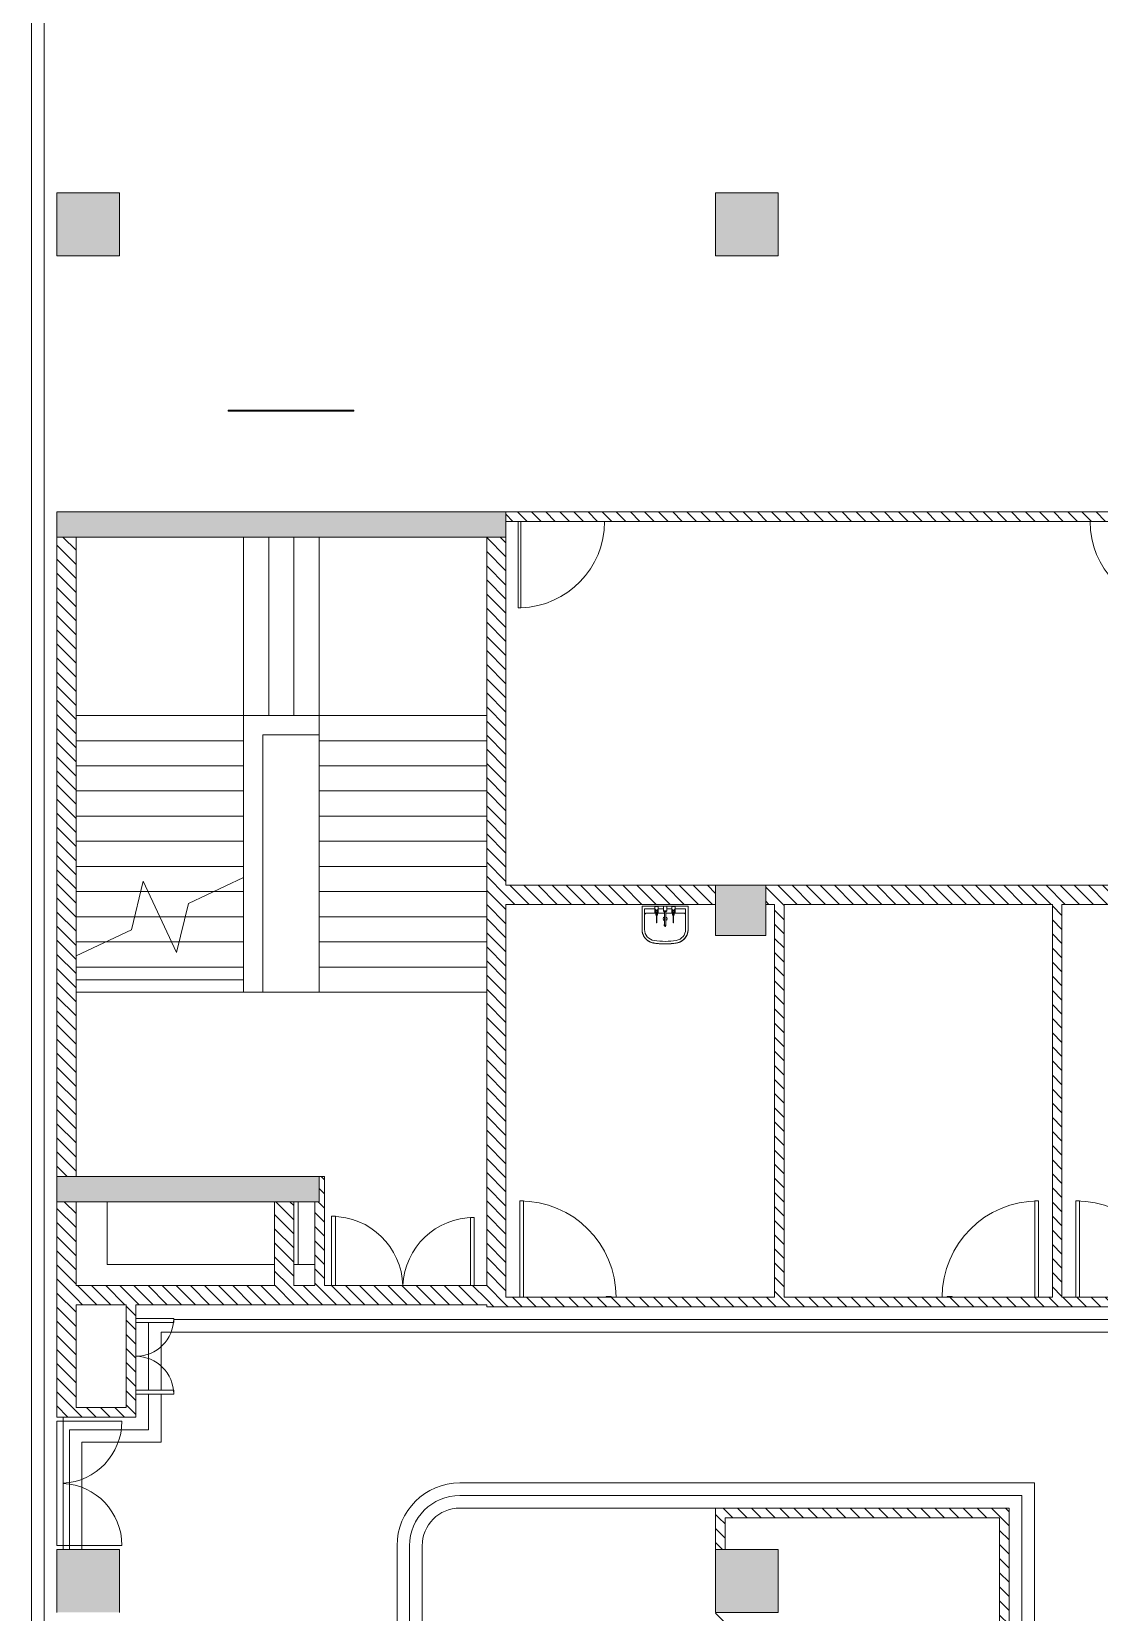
# Model space of a CAD drawing. Header units: millimetres. Extents: x -106145 to 154907, y -84585 to 152038.
# Drawn here: x 25089 to 37830, y 9360 to 28220 of the extents above; entities that cross this region are included whole.
import ezdxf

# ---------------------------------------------------------------- set-up
doc = ezdxf.new("R2010")
doc.units = ezdxf.units.MM
doc.linetypes.add('Overhead', pattern=[3.96875, 2.38125, -1.5875])
for name, color, linetype, lineweight in [('A-DOOR', 7, 'Continuous', 5), ('A-FLOR', 7, 'Continuous', 5), ('A-GLAZ-CWMG', 7, 'Continuous', 5), ('A-WALL', 7, 'Continuous', 5), ('A-WALL-PATT', 7, 'Continuous', 5), ('P-SANR-FIXT', 7, 'Continuous', 5), ('S-COLS', 7, 'Continuous', 5), ('S-STRS', 7, 'Continuous', 5), ('S-STRS-MBND', 7, 'Overhead', 5)]:
    doc.layers.add(name, color=color, linetype=linetype, lineweight=lineweight)
pattern_1 = [(315, (0, 0), (84.18955, 84.18955), [])]

# ---------------------------------------------------------------- blocks, each defined once
blk = doc.blocks.new('M_Concrete-Rectangular-Column - 750 x 750-3585654-Site Plan -MAIN')
at = {"layer": 'S-COLS', "true_color": 0xeaeaea}
blk.add_hatch(color=254, dxfattribs=at).paths.add_polyline_path([(-375, 375), (-375, -375), (375, -375), (375, 375), (-130, 375)], flags=0)
at = {"layer": 'S-COLS', "color": 254, "true_color": 0xdddddd}
for p, q in [((375, 375), (-375, 375)), ((-375, 375), (-375, -375)), ((375, -375), (375, 375)), ((-375, -375), (375, -375))]:
    blk.add_line(p, q, dxfattribs=at)
blk = doc.blocks.new('M_Concrete-Rectangular-Column - 600 x 600-11938155-Site Plan -MAIN')
at = {"layer": 'S-COLS', "true_color": 0xeaeaea}
blk.add_hatch(color=254, dxfattribs=at).paths.add_polyline_path([(-300, 300), (-300, -300), (300, -300), (300, 300)], flags=0)
at = {"layer": 'S-COLS', "color": 254, "true_color": 0xdddddd}
for p, q in [((300, 300), (-300, 300)), ((-300, 300), (-300, -300)), ((300, -300), (300, 300)), ((-300, -300), (300, -300))]:
    blk.add_line(p, q, dxfattribs=at)
blk = doc.blocks.new('M_Double Door-Large Slit Vision Panel_Type B - 1_8_TYPE B-13934777-Site Plan -MAIN')
at = {"layer": 'A-DOOR', "color": 254, "lineweight": 9, "true_color": 0xdddddd}
for p, q in [((-850, 121.35), (-850, 946.35)), ((-850, 946.35), (-805, 946.35)), ((-805, 946.35), (-805, 121.35)), ((850, 932.95), (805, 932.95)), ((805, 932.95), (805, 121.35)), ((850, 121.35), (850, 932.95))]:
    blk.add_line(p, q, dxfattribs=at)
at = {"layer": 'A-DOOR', "color": 254, "true_color": 0xdddddd}
for centre, start, end in [((-850, 96.35), 1.699396, 90), ((850, 82.95), 90, 177.389727)]:
    blk.add_arc(centre, 850, start, end, dxfattribs=at)
blk = doc.blocks.new('M_Door-Passage-Small Slit Vision Panel_Type B - 1_25_Type B-13938696-Site Plan -MAIN')
at = {"layer": 'A-DOOR', "color": 254, "true_color": 0xdddddd}
for p, q in [((-514.125, -63.85), (-514.125, -71.85)), ((-454.125, -71.85), (-514.125, -71.85)), ((-454.125, -71.85), (-454.125, -63.85))]:
    blk.add_line(p, q, dxfattribs=at)
at = {"layer": 'A-DOOR', "color": 254, "lineweight": 9, "true_color": 0xdddddd}
for p, q in [((530, -1213.85), (530, -63.85)), ((575, -63.85), (575, -1213.85)), ((575, -1213.85), (530, -1213.85))]:
    blk.add_line(p, q, dxfattribs=at)
at = {"layer": 'A-DOOR', "color": 254, "true_color": 0xdddddd}
blk.add_arc((575, -63.85), 1150, 180, 270, dxfattribs=at)
blk = doc.blocks.new('M_Door-Passage-Small Slit Vision Panel_Type B - 1_25_Type B-13938695-Site Plan -MAIN')
at = {"layer": 'A-DOOR', "color": 254, "lineweight": 9, "true_color": 0xdddddd}
for p, q in [((575, 1213.85), (530, 1213.85)), ((530, 1213.85), (530, 63.85)), ((575, 63.85), (575, 1213.85))]:
    blk.add_line(p, q, dxfattribs=at)
at = {"layer": 'A-DOOR', "color": 254, "true_color": 0xdddddd}
for p, q in [((-514.125, 71.85), (-514.125, 63.85)), ((-514.125, 71.85), (-454.125, 71.85)), ((-454.125, 63.85), (-454.125, 71.85))]:
    blk.add_line(p, q, dxfattribs=at)
blk.add_arc((575, 63.85), 1150, 90, 180, dxfattribs=at)
blk = doc.blocks.new('DC_SglFl-W-Int - D 1_1-5266819-Site Plan -MAIN')
at = {"layer": 'A-DOOR', "color": 254, "lineweight": 9, "true_color": 0xdddddd}
for p, q in [((485, -57.5), (485, -1087.5)), ((515, -1087.5), (515, -57.5)), ((485, -1087.5), (515, -1087.5))]:
    blk.add_line(p, q, dxfattribs=at)
at = {"layer": 'A-DOOR', "color": 254, "true_color": 0xdddddd}
blk.add_arc((515, -57.5), 1030.4, 180.00906, 268.33166, dxfattribs=at)
blk = doc.blocks.new('DC_SglFl-W-Int - D 1_1-6082375-Site Plan -MAIN')
at = {"layer": 'A-DOOR', "color": 254, "lineweight": 9, "true_color": 0xdddddd}
for p, q in [((485, 57.5), (485, 1087.5)), ((485, 1087.5), (515, 1087.5)), ((515, 1087.5), (515, 57.5))]:
    blk.add_line(p, q, dxfattribs=at)
at = {"layer": 'A-DOOR', "color": 254, "true_color": 0xdddddd}
blk.add_arc((515, 57.5), 1030.4, 91.66834, 179.99094, dxfattribs=at)
blk = doc.blocks.new('M_Curtain Wall Dbl Glass - M_Curtain Wall Dbl Glass-14851335-Site Plan -MAIN')
at = {"layer": 'A-DOOR', "color": 254, "lineweight": 9, "true_color": 0xdddddd}
for p, q in [((-740, -37), (-740, -740)), ((740, -37), (740, -740))]:
    blk.add_line(p, q, dxfattribs=at)
at = {"layer": 'A-DOOR', "color": 254, "true_color": 0xdddddd}
for centre, start, end in [((-740, 0), 270, 357.0631), ((740, 0), 182.9369, 270)]:
    blk.add_arc(centre, 740, start, end, dxfattribs=at)
blk = doc.blocks.new('Rectangular Mullion - 50 x 75mm-11283307-Site Plan -MAIN')
at = {"layer": 'A-GLAZ-CWMG', "color": 254, "true_color": 0xdddddd}
for p, q in [((25389, 11640), (25464, 11640)), ((25389, 10160), (25389, 11640)), ((25464, 11640), (25464, 10160)), ((25464, 10160), (25389, 10160))]:
    blk.add_line(p, q, dxfattribs=at)
blk = doc.blocks.new('M_Door-Passage-Double-Flush - SHD 1_0-11714157-Site Plan -MAIN')
at = {"layer": 'A-DOOR', "color": 254, "lineweight": 9, "true_color": 0xdddddd}
for p, q in [((-450, 63.85), (-450, 513.85)), ((-450, 513.85), (-405, 513.85)), ((-405, 513.85), (-405, 63.85)), ((450, 513.85), (405, 513.85)), ((405, 513.85), (405, 63.85)), ((450, 63.85), (450, 513.85))]:
    blk.add_line(p, q, dxfattribs=at)
at = {"layer": 'A-DOOR', "color": 254, "true_color": 0xdddddd}
for centre, start, end in [((-450, 63.85), 0, 90), ((450, 63.85), 90, 180)]:
    blk.add_arc(centre, 450, start, end, dxfattribs=at)
blk = doc.blocks.new('BASIN_handwash_Type_B - HYBA-010-V78-Site Plan -MAIN')
at = {"layer": 'P-SANR-FIXT', "color": 254, "true_color": 0xdddddd}
for p, q in [((-275, -500), (-275, -224)), ((-275, -224), (-275, -500)), ((-275, -351), (-275, -500)), ((-245, -470), (-245, -224)), ((-245, -470), (-245, -351)), ((245, -470), (245, -224)), ((245, -351), (245, -470)), ((275, -224), (275, -500)), ((275, -224), (275, -500)), ((275, -500), (275, -351)), ((-110, -500), (-275, -500)), ((-275, -500), (-110, -500)), ((-118, -470), (-245, -470)), ((-108, -418), (-220, -418)), ((-5, -418), (-90, -418)), ((-19, -500), (-87, -500)), ((-87, -500), (-19, -500)), ((-18, -470), (-79, -470)), ((92, -418), (7, -418)), ((81, -470), (23, -470)), ((90, -500), (23, -500)), ((23, -500), (90, -500)), ((220, -418), (110, -418)), ((275, -500), (113, -500)), ((113, -500), (275, -500)), ((245, -470), (120, -470))]:
    blk.add_line(p, q, dxfattribs=at)
at = {"layer": 'P-SANR-FIXT', "color": 254, "true_color": 0xdddddd, "flags": 128}
for points in [[(-257, -149), (-260, -155), (-262, -161), (-265, -167), (-267, -173), (-269, -180), (-271, -186), (-272, -192), (-273, -199), (-274, -205), (-275, -212), (-275, -219), (-275, -224)], [(-139, -62), (-145, -63), (-152, -64), (-158, -66), (-165, -68), (-171, -71), (-177, -73), (-183, -76), (-189, -79), (-194, -82), (-200, -86), (-205, -90), (-211, -93), (-216, -98), (-221, -102), (-226, -106), (-230, -111), (-235, -116), (-239, -121), (-243, -126), (-247, -132), (-250, -137), (-254, -143), (-256, -147)], [(-51, -52), (-65, -53), (-98, -56), (-131, -60), (-139, -62)], [(42, -51), (35, -51), (2, -50), (-31, -51), (-45, -51)], [(135, -61), (102, -56), (69, -53), (46, -51)], [(256, -147), (253, -142), (250, -136), (246, -131), (242, -126), (238, -120), (234, -115), (230, -110), (225, -106), (220, -101), (215, -97), (210, -93), (205, -89), (199, -85), (193, -82), (188, -79), (182, -76), (176, -73), (170, -70), (163, -68), (157, -66), (151, -64), (144, -63), (138, -61)], [(275, -224), (275, -217), (274, -211), (274, -204), (273, -198), (272, -191), (270, -185), (269, -178), (267, -172), (264, -166), (262, -160), (259, -154), (256, -148)]]:
    blk.add_lwpolyline(points, dxfattribs=at)
at = {"layer": 'P-SANR-FIXT', "color": 254, "true_color": 0xdddddd}
for centre, radius, start, end in [((0, -351), 24.2, 107.5533, 254.5917), ((0, -351), 24.2, 291.7818, 66.0732), ((-220, -393), 25, 180, 270), ((220, -393), 25, 270, 0)]:
    blk.add_arc(centre, radius, start, end, dxfattribs=at)
for centre, major_axis, start_param, end_param in [((-110, -224), (165, 0), 1.748277, 3.141593), ((-110, -224), (-135, 0), 4.890944, 6.283185), ((0, -884), (834, 0), 1.40836, 1.738187), ((0, -884), (804, 0), 1.408166, 1.737991), ((110, -224), (135, 0), 0, 1.419404), ((110, -224), (165, 0), 0, 1.418341)]:
    blk.add_ellipse(centre, major_axis=major_axis, ratio=0.999048, start_param=start_param, end_param=end_param, dxfattribs=at)
for points, knots in [([(-275, -224), (-275, -218), (-274, -205), (-271, -189), (-268, -177), (-265, -168), (-262, -159), (-258, -150), (-253, -142), (-248, -134), (-242, -126), (-237, -118), (-230, -111), (-223, -104), (-216, -98), (-209, -92), (-201, -86), (-193, -81), (-184, -77), (-173, -71), (-158, -66), (-145, -63), (-139, -62)], [-1, -1, -1, -1, -0.916667, -0.833333, -0.791667, -0.75, -0.708333, -0.666667, -0.625, -0.583333, -0.541667, -0.5, -0.458333, -0.416667, -0.375, -0.333333, -0.291667, -0.25, -0.208333, -0.166667, -0.083333, 0, 0, 0, 0]), ([(-139, -62), (-124, -59), (-94, -55), (-33, -50), (29, -50), (89, -54), (120, -58), (135, -61)], [-1, -1, -1, -1, -0.833333, -0.666667, -0.333333, -0.166667, 0, 0, 0, 0]), ([(135, -61), (141, -62), (154, -65), (170, -70), (181, -75), (190, -80), (199, -85), (207, -90), (214, -96), (222, -103), (229, -109), (235, -117), (241, -124), (247, -132), (252, -140), (257, -149), (261, -158), (265, -167), (268, -176), (271, -189), (274, -204), (275, -217), (275, -224)], [-1, -1, -1, -1, -0.916667, -0.833333, -0.791667, -0.75, -0.708333, -0.666667, -0.625, -0.583333, -0.541667, -0.5, -0.458333, -0.416667, -0.375, -0.333333, -0.291667, -0.25, -0.208333, -0.166667, -0.083333, 0, 0, 0, 0])]:
    blk.add_open_spline(points, degree=3, knots=knots, dxfattribs=at)
blk = doc.blocks.new('TAPWARE_wall_mount_elbow_levers - HYTP-038-V66-Site Plan -MAIN')
at = {"layer": 'P-SANR-FIXT', "color": 254, "true_color": 0xdddddd}
for p, q in [((-99, 242), (-101, 242)), ((-101, 237), (-101, 242)), ((-101, 242), (-101, 237)), ((-99, 242), (-101, 242)), ((-101, 237), (-101, 242)), ((-101, 242), (-101, 237)), ((-101, 213), (-101, 237)), ((-101, 213), (-101, 237)), ((-101, 195), (-101, 213)), ((-101, 213), (-101, 195)), ((-101, 195), (-101, 213)), ((-101, 213), (-101, 195)), ((-101, 152), (-101, 195)), ((-101, 152), (-101, 195)), ((-99, 237), (-99, 242)), ((-99, 242), (-99, 237)), ((-99, 237), (-99, 242)), ((-99, 242), (-99, 237)), ((-99, 237), (-99, 213)), ((-99, 237), (-99, 213)), ((-99, 195), (-99, 213)), ((-99, 213), (-99, 195)), ((-99, 195), (-99, 213)), ((-99, 213), (-99, 195)), ((-99, 195), (-99, 152)), ((-99, 195), (-99, 152)), ((-10, 276), (-10, 272)), ((-8, 220), (-8, 100)), ((7, 100), (7, 220)), ((10, 272), (10, 276)), ((101, 242), (99, 242)), ((99, 237), (99, 242)), ((99, 242), (99, 237)), ((99, 213), (99, 237)), ((99, 195), (99, 213)), ((99, 213), (99, 195)), ((99, 152), (99, 195)), ((101, 237), (101, 242)), ((101, 242), (101, 237)), ((101, 237), (101, 213)), ((101, 195), (101, 213)), ((101, 213), (101, 195)), ((101, 195), (101, 152)), ((-124, 50), (-124, 45)), ((-124, 50), (-76, 50)), ((-121, 50), (-124, 50)), ((-124, 45), (-112, 45)), ((-76, 45), (-124, 45)), ((-110, 126), (-120, 116)), ((-120, 116), (-120, 91)), ((-110, 111), (-120, 101)), ((-120, 101), (-120, 46)), ((-100, 101), (-120, 101)), ((-120, 91), (-110, 81)), ((-100, 91), (-120, 91)), ((-100, 46), (-120, 46)), ((-100, 116), (-114, 116)), ((-112, 45), (-112, 45)), ((-88, 45), (-112, 45)), ((-110, 150), (-110, 111)), ((-110, 150), (-110, 126)), ((-100, 150), (-109, 150)), ((-100, 150), (-109, 150)), ((-100, 126), (-109, 126)), ((-101, 134), (-101, 152)), ((-101, 134), (-101, 152)), ((-101, 151), (-101, 146)), ((-101, 151), (-101, 146)), ((-101, 134), (-99, 134)), ((-101, 134), (-99, 134)), ((-91, 150), (-100, 150)), ((-91, 150), (-100, 150)), ((-91, 126), (-100, 126)), ((-86, 116), (-100, 116)), ((-80, 101), (-100, 101)), ((-80, 91), (-100, 91)), ((-80, 46), (-100, 46)), ((-99, 152), (-99, 134)), ((-99, 152), (-99, 134)), ((-99, 146), (-99, 151)), ((-99, 146), (-99, 151)), ((-90, 111), (-90, 150)), ((-90, 126), (-90, 150)), ((-80, 116), (-90, 126)), ((-80, 101), (-90, 111)), ((-90, 81), (-80, 91)), ((-88, 45), (-88, 45)), ((-88, 45), (-76, 45)), ((-80, 91), (-80, 116)), ((-80, 46), (-80, 101)), ((-76, 50), (-79, 50)), ((-76, 45), (-76, 50)), ((-10, 110), (-20, 100)), ((-20, 100), (-20, 45)), ((0, 100), (-20, 100)), ((0, 45), (-20, 45)), ((0, 110), (-9, 110)), ((9, 110), (0, 110)), ((20, 100), (0, 100)), ((20, 45), (0, 45)), ((20, 100), (10, 110)), ((20, 45), (20, 100)), ((76, 50), (76, 45)), ((76, 50), (124, 50)), ((79, 50), (76, 50)), ((76, 45), (88, 45)), ((124, 45), (76, 45)), ((90, 126), (80, 116)), ((80, 116), (80, 91)), ((90, 111), (80, 101)), ((80, 101), (80, 46)), ((80, 101), (100, 101)), ((80, 91), (90, 81)), ((80, 91), (100, 91)), ((80, 46), (100, 46)), ((86, 116), (100, 116)), ((112, 45), (88, 45)), ((88, 45), (88, 45)), ((90, 150), (90, 111)), ((90, 150), (90, 126)), ((91, 150), (100, 150)), ((91, 150), (100, 150)), ((91, 126), (100, 126)), ((99, 134), (99, 152)), ((99, 151), (99, 146)), ((99, 134), (101, 134)), ((100, 150), (109, 150)), ((100, 150), (109, 150)), ((100, 126), (109, 126)), ((100, 116), (114, 116)), ((100, 101), (120, 101)), ((100, 91), (120, 91)), ((100, 46), (120, 46)), ((101, 152), (101, 134)), ((101, 146), (101, 151)), ((110, 111), (110, 150)), ((110, 126), (110, 150)), ((120, 116), (110, 126)), ((120, 101), (110, 111)), ((110, 81), (120, 91)), ((112, 45), (112, 45)), ((112, 45), (124, 45)), ((120, 91), (120, 116)), ((120, 46), (120, 101)), ((124, 50), (121, 50)), ((124, 45), (124, 50))]:
    blk.add_line(p, q, dxfattribs=at)
at = {"layer": 'P-SANR-FIXT', "color": 254, "true_color": 0xdddddd, "flags": 128}
for points in [[(-8, 272), (-8, 271), (-8, 271), (-8, 270), (-8, 269), (-8, 268), (-8, 267), (-8, 266), (-8, 265), (-8, 264), (-8, 262), (-8, 261), (-8, 260), (-8, 258), (-8, 257), (-8, 255), (-8, 254), (-8, 252), (-8, 250), (-8, 248), (-8, 247), (-8, 245), (-8, 243), (-8, 241), (-8, 239), (-8, 237), (-8, 235), (-8, 233), (-8, 231), (-8, 229), (-8, 226), (-8, 224), (-8, 222), (-8, 220)], [(7, 220), (7, 222), (7, 224), (7, 227), (7, 229), (7, 231), (7, 233), (7, 235), (7, 237), (7, 239), (7, 241), (7, 243), (7, 245), (7, 247), (7, 248), (7, 250), (7, 252), (7, 254), (7, 255), (7, 257), (7, 258), (7, 260), (7, 261), (7, 263), (7, 264), (7, 265), (7, 266), (7, 267), (7, 268), (7, 269), (7, 270), (7, 271), (7, 271), (7, 272)], [(-109, 150), (-109, 150), (-108, 151), (-108, 151), (-107, 151), (-107, 152), (-106, 152), (-105, 152), (-105, 152), (-104, 153), (-104, 153), (-103, 153), (-103, 153), (-102, 154), (-101, 154), (-101, 154)], [(-109, 150), (-109, 150), (-108, 151), (-108, 151), (-107, 151), (-107, 152), (-106, 152), (-105, 152), (-105, 152), (-104, 153), (-104, 153), (-103, 153), (-103, 153), (-102, 154), (-101, 154), (-101, 154)], [(-99, 154), (-98, 154), (-98, 153), (-97, 153), (-96, 153), (-96, 153), (-95, 153), (-95, 152), (-94, 152), (-94, 152), (-93, 151), (-93, 151), (-92, 151), (-92, 150), (-91, 150), (-91, 150)], [(-99, 154), (-98, 154), (-98, 153), (-97, 153), (-96, 153), (-96, 153), (-95, 153), (-95, 152), (-94, 152), (-94, 152), (-93, 151), (-93, 151), (-92, 151), (-92, 150), (-91, 150), (-91, 150)], [(91, 150), (91, 150), (92, 151), (92, 151), (93, 151), (93, 152), (94, 152), (95, 152), (95, 152), (96, 153), (96, 153), (97, 153), (97, 153), (98, 154), (99, 154), (99, 154)], [(91, 150), (91, 150), (92, 151), (92, 151), (93, 151), (93, 152), (94, 152), (95, 152), (95, 152), (96, 153), (96, 153), (97, 153), (97, 153), (98, 154), (99, 154), (99, 154)], [(101, 154), (102, 154), (102, 153), (103, 153), (104, 153), (104, 153), (105, 153), (105, 152), (106, 152), (106, 152), (107, 151), (107, 151), (108, 151), (108, 150), (109, 150), (109, 150)], [(101, 154), (102, 154), (102, 153), (103, 153), (104, 153), (104, 153), (105, 153), (105, 152), (106, 152), (106, 152), (107, 151), (107, 151), (108, 151), (108, 150), (109, 150), (109, 150)]]:
    blk.add_lwpolyline(points, dxfattribs=at)
at = {"layer": 'P-SANR-FIXT', "color": 254, "true_color": 0xdddddd}
for centre, major_axis, start_param, end_param in [((0, 276), (-10, 0), 3.141593, 6.283185), ((0, 272), (10, 0), 0, 3.141593), ((0, 276), (10, 0), 3.141593, 3.403392), ((0, 272), (10, 0), 3.141593, 4.18879), ((0, 272), (-7.5, 0), 3.141593, 6.283185), ((0, 272), (7.5, 0), 3.141593, 4.18879), ((0, 272), (10, 0), 5.235988, 6.283185), ((0, 272), (-7.5, 0), 2.356194, 3.141593), ((0, 276), (-10, 0), 2.879793, 3.141593)]:
    blk.add_ellipse(centre, major_axis=major_axis, ratio=0.968067, start_param=start_param, end_param=end_param, dxfattribs=at)
blk = doc.blocks.new('2022_11_09_AB BLOCKFACADE WITH CONTINOUS WINDOW_rvt-1-Site Plan -MAIN')
at = {"layer": 'A-WALL-PATT', "true_color": 0xcccccb}
for points in [[(25389, 22190), (30749, 22190), (30749, 22490), (25389, 22490)], [(28519, 14260), (28519, 14560), (25389, 14560), (25389, 14260), (28469, 14260)]]:
    blk.add_hatch(color=254, dxfattribs=at).paths.add_polyline_path(points, flags=0)
at = {"layer": 'A-WALL-PATT', "true_color": 0xeaeaea}
h = blk.add_hatch(dxfattribs=at)
h.set_pattern_fill('FP_19', color=254, style=0, pattern_type=2)
h.set_pattern_definition(pattern_1)
h.paths.add_polyline_path([(39014, 22375), (39014, 22490), (30746, 22490), (30746, 22375), (38899, 22375)], flags=0)
h = blk.add_hatch(dxfattribs=at)
h.set_pattern_fill('FP_19', color=254, style=0, pattern_type=2)
h.set_pattern_definition(pattern_1)
h.paths.add_polyline_path([(25389, 14560), (25619, 14560), (25619, 22190), (25389, 22190), (25389, 15588)], flags=0)
h = blk.add_hatch(dxfattribs=at)
h.set_pattern_fill('FP_19', color=254, style=0, pattern_type=2)
h.set_pattern_definition(pattern_1)
h.paths.add_polyline_path([(30519, 13005), (30749, 13005), (30749, 22190), (30519, 22190), (30519, 13030)], flags=0)
h = blk.add_hatch(dxfattribs=at)
h.set_pattern_fill('FP_19', color=254, style=0, pattern_type=2)
h.set_pattern_definition(pattern_1)
h.paths.add_polyline_path([(30749, 17805), (33249, 17805), (33249, 18035), (30749, 18035)], flags=0)
h.paths.add_polyline_path([(33849, 17805), (41014, 17805), (41014, 18035), (33849, 18035), (33849, 17813)], flags=0)
h.paths.add_polyline_path([(41764, 17805), (49014, 17805), (49014, 18035), (41764, 18035)], flags=0)
h.paths.add_polyline_path([(49764, 17805), (56789, 17805), (56789, 18035), (49764, 18035)], flags=0)
h = blk.add_hatch(dxfattribs=at)
h.set_pattern_fill('FP_19', color=254, style=0, pattern_type=2)
h.set_pattern_definition(pattern_1)
h.paths.add_polyline_path([(34069, 13120), (34069, 17805), (33954, 17805), (33954, 13120)], flags=0)
h = blk.add_hatch(dxfattribs=at)
h.set_pattern_fill('FP_19', color=254, style=0, pattern_type=2)
h.set_pattern_definition(pattern_1)
h.paths.add_polyline_path([(37384, 13120), (37384, 17805), (37269, 17805), (37269, 13120)], flags=0)
h = blk.add_hatch(dxfattribs=at)
h.set_pattern_fill('FP_19', color=254, style=0, pattern_type=2)
h.set_pattern_definition(pattern_1)
h.paths.add_polyline_path([(28469, 13260), (28584, 13260), (28584, 14560), (28519, 14560), (28519, 14260), (28469, 14260), (28469, 13744)], flags=0)
h = blk.add_hatch(dxfattribs=at)
h.set_pattern_fill('FP_19', color=254, style=0, pattern_type=2)
h.set_pattern_definition(pattern_1)
h.paths.add_polyline_path([(25619, 11690), (25619, 14260), (25389, 14260), (25389, 11690)], flags=0)
h = blk.add_hatch(dxfattribs=at)
h.set_pattern_fill('FP_19', color=254, style=0, pattern_type=2)
h.set_pattern_definition(pattern_1)
h.paths.add_polyline_path([(28219, 13260), (28219, 14260), (27989, 14260), (27989, 13260), (28162, 13260)], flags=0)
h = blk.add_hatch(dxfattribs=at)
h.set_pattern_fill('FP_19', color=254, style=0, pattern_type=2)
h.set_pattern_definition(pattern_1)
h.paths.add_polyline_path([(30263, 13030), (30519, 13030), (30519, 13260), (25619, 13260), (25619, 13030), (29213, 13030)], flags=0)
h = blk.add_hatch(dxfattribs=at)
h.set_pattern_fill('FP_19', color=254, style=0, pattern_type=2)
h.set_pattern_definition(pattern_1)
h.paths.add_polyline_path([(26219, 11805), (26334, 11805), (26334, 13030), (26219, 13030), (26219, 11900)], flags=0)
h = blk.add_hatch(dxfattribs=at)
h.set_pattern_fill('FP_19', color=254, style=0, pattern_type=2)
h.set_pattern_definition(pattern_1)
h.paths.add_polyline_path([(56789, 13005), (56789, 13120), (30749, 13120), (30749, 13005), (56518, 13005)], flags=0)
h = blk.add_hatch(dxfattribs=at)
h.set_pattern_fill('FP_19', color=254, style=0, pattern_type=2)
h.set_pattern_definition(pattern_1)
h.paths.add_polyline_path([(26334, 11690), (26334, 11805), (25619, 11805), (25619, 11690), (26062, 11690)], flags=0)
h = blk.add_hatch(dxfattribs=at)
h.set_pattern_fill('FP_19', color=254, style=0, pattern_type=2)
h.set_pattern_definition(pattern_1)
h.paths.add_polyline_path([(33364, 10490), (36754, 10490), (36754, 10605), (33249, 10605), (33249, 10490)], flags=0)
h = blk.add_hatch(dxfattribs=at)
h.set_pattern_fill('FP_19', color=254, style=0, pattern_type=2)
h.set_pattern_definition(pattern_1)
h.paths.add_polyline_path([(33364, -3520), (33364, 1360), (33249, 1360), (33249, -3520)], flags=0)
h.paths.add_polyline_path([(33364, 2110), (33364, 9360), (33249, 9360), (33249, 2110)], flags=0)
h.paths.add_polyline_path([(33364, 10110), (33364, 10490), (33249, 10490), (33249, 10110)], flags=0)
h = blk.add_hatch(dxfattribs=at)
h.set_pattern_fill('FP_19', color=254, style=0, pattern_type=2)
h.set_pattern_definition(pattern_1)
h.paths.add_polyline_path([(36639, 1075), (36754, 1075), (36754, 10490), (36639, 10490), (36639, 1190)], flags=0)
at = {"layer": 'S-COLS', "true_color": 0xeaeaea}
for points in [[(25389, 25545), (26139, 25545), (26139, 26295), (25389, 26295)], [(26062, 9360), (26139, 9360), (26139, 10110), (25389, 10110), (25389, 9360)]]:
    blk.add_hatch(color=254, dxfattribs=at).paths.add_polyline_path(points, flags=0)
at = {"layer": 'A-FLOR', "color": 254, "true_color": 0xdddddd}
for p, q in [((25239, -6405), (25239, 52920)), ((25089, 52770), (25089, -6255)), ((25989, 13510), (25989, 14260)), ((27989, 14260), (27989, 13510)), ((27989, 13510), (25989, 13510)), ((28469, 13510), (28219, 13510)), ((57159, 12855), (26784, 12855)), ((26784, 12855), (57159, 12855)), ((26484, 12820), (26484, 12010)), ((26484, 12010), (26484, 12820)), ((26634, 12010), (26634, 12705)), ((26634, 12705), (57089, 12705)), ((57089, 12705), (26634, 12705)), ((26634, 12705), (26634, 12010)), ((26484, 11965), (26484, 11540)), ((26484, 11540), (26484, 11965)), ((26634, 11390), (26634, 11965)), ((26634, 11965), (26634, 11390)), ((25464, 11690), (25464, 11640)), ((25539, 11540), (25539, 10110)), ((26484, 11540), (25539, 11540)), ((25539, 10110), (25539, 11540)), ((25539, 11540), (26484, 11540)), ((25689, 10110), (25689, 11390)), ((25689, 11390), (26634, 11390)), ((26634, 11390), (25689, 11390)), ((25689, 11390), (25689, 10110)), ((37054, 10905), (30198, 10905)), ((30198, 10905), (37054, 10905)), ((30199, 10755), (36904, 10755)), ((36904, 10755), (30199, 10755)), ((36904, 10755), (36904, -3785)), ((36904, -3785), (36904, 10755)), ((37054, -3935), (37054, 10905)), ((37054, 10905), (37054, -3935)), ((33249, 10605), (30199, 10605)), ((30199, 10605), (33249, 10605)), ((25464, 10160), (25464, 10110)), ((29449, 10155), (29449, -3185)), ((29449, -3185), (29449, 10155)), ((29599, -3185), (29599, 10155)), ((29599, 10155), (29599, -3185)), ((29749, 10155), (29749, -3185)), ((29749, -3185), (29749, 10155))]:
    blk.add_line(p, q, dxfattribs=at)
for radius, start in [(750, 90.0277), (750, 90.0277), (600, 90), (600, 90), (450, 90), (450, 90)]:
    blk.add_arc((30199, 10155), radius, start, 180, dxfattribs=at)
at = {"layer": 'A-WALL', "color": 254, "true_color": 0xdddddd}
for p, q in [((27434, 23702), (28934, 23702)), ((27434, 23702), (27434, 23690)), ((28934, 23690), (27434, 23690)), ((28934, 23690), (28934, 23702)), ((25619, 22190), (25389, 22190)), ((27849, 19831), (27849, 16905)), ((28519, 19831), (27849, 19831)), ((27619, 16905), (27619, 18126)), ((25619, 16905), (27619, 16905)), ((27849, 16760), (27849, 16905)), ((25389, 14560), (25619, 14560)), ((28519, 14260), (28519, 14560)), ((28519, 14560), (28519, 14260)), ((28219, 14260), (27989, 14260)), ((28269, 14260), (28269, 13510)), ((28469, 14260), (28519, 14260)), ((28519, 14260), (28469, 14260))]:
    blk.add_line(p, q, dxfattribs=at)
at = {"layer": 'A-WALL', "color": 254, "lineweight": 18, "true_color": 0xdddddd}
for p, q in [((30749, 22490), (25389, 22490)), ((25389, 22490), (25389, 22190)), ((39014, 22490), (30746, 22490)), ((30746, 22490), (30746, 22375)), ((30749, 22190), (30749, 22490)), ((30746, 22375), (38899, 22375)), ((25389, 22190), (25389, 14560)), ((25619, 22190), (30749, 22190)), ((25619, 17360), (25619, 22190)), ((30519, 22190), (30519, 13260)), ((30749, 22190), (30519, 22190)), ((30749, 18035), (30749, 22190)), ((33249, 18035), (30749, 18035)), ((38899, 18035), (33849, 18035)), ((30749, 13120), (30749, 17805)), ((30749, 17805), (33249, 17805)), ((33849, 17805), (33954, 17805)), ((33954, 17805), (33954, 13120)), ((34069, 17805), (37269, 17805)), ((34069, 13120), (34069, 17805)), ((37269, 17805), (37269, 13120)), ((37384, 17805), (40584, 17805)), ((37384, 13120), (37384, 17805)), ((25619, 14560), (25619, 17194)), ((25389, 14560), (25389, 14260)), ((28519, 14560), (25619, 14560)), ((28584, 14560), (28519, 14560)), ((28584, 13260), (28584, 14560)), ((25389, 14260), (27989, 14260)), ((25389, 14260), (25389, 11690)), ((25619, 14260), (25389, 14260)), ((25619, 13260), (25619, 14260)), ((27989, 14260), (27989, 13260)), ((28219, 14260), (28469, 14260)), ((28219, 13260), (28219, 14260)), ((28469, 14260), (28469, 13260)), ((27989, 13260), (25619, 13260)), ((28469, 13260), (28219, 13260)), ((30519, 13260), (28584, 13260)), ((25619, 13030), (26219, 13030)), ((25619, 11805), (25619, 13030)), ((26219, 13030), (26219, 11805)), ((26334, 13030), (30519, 13030)), ((26334, 11805), (26334, 13030)), ((30519, 13030), (30519, 13005)), ((33954, 13120), (30749, 13120)), ((37269, 13120), (34069, 13120)), ((40584, 13120), (37384, 13120)), ((30519, 13005), (30749, 13005)), ((30749, 13005), (56789, 13005)), ((26219, 11805), (25619, 11805)), ((26334, 11690), (26334, 11805)), ((25389, 11690), (25619, 11690)), ((25619, 11690), (26334, 11690)), ((36754, 10605), (33249, 10605)), ((33249, 10605), (33249, 10490)), ((36754, 10490), (36754, 10605)), ((33249, 10490), (33249, 10110)), ((33364, 10490), (36639, 10490)), ((33364, 10110), (33364, 10490)), ((36639, 10490), (36639, 5900)), ((36754, 1075), (36754, 10490))]:
    blk.add_line(p, q, dxfattribs=at)
at = {"layer": 'S-COLS', "color": 254, "true_color": 0xdddddd}
for p, q in [((26139, 26295), (25389, 26295)), ((25389, 26295), (25389, 25545)), ((26139, 25545), (26139, 26295)), ((25389, 25545), (26139, 25545)), ((26139, 10110), (25389, 10110)), ((25389, 10110), (25389, 9360)), ((26139, 9360), (26139, 10110))]:
    blk.add_line(p, q, dxfattribs=at)
at = {"layer": 'S-STRS', "color": 254, "true_color": 0xdddddd}
for p, q in [((27619, 20060), (27619, 22190)), ((27919, 20060), (27919, 22190)), ((28219, 20060), (28219, 22190)), ((28519, 20060), (28519, 22190)), ((27619, 20060), (25619, 20060)), ((27619, 20060), (27619, 19760)), ((27919, 20060), (27619, 20060)), ((28219, 20060), (27919, 20060)), ((28519, 20060), (28219, 20060)), ((28519, 20060), (30519, 20060)), ((28519, 19760), (28519, 20060)), ((27619, 19760), (25619, 19760)), ((27619, 19760), (27619, 19460)), ((28519, 19460), (28519, 19760)), ((28519, 19760), (30519, 19760)), ((27619, 19460), (25619, 19460)), ((27619, 19460), (27619, 19160)), ((28519, 19160), (28519, 19460)), ((28519, 19460), (30519, 19460)), ((27619, 19160), (25619, 19160)), ((27619, 19160), (27619, 18860)), ((28519, 18860), (28519, 19160)), ((28519, 19160), (30519, 19160)), ((27619, 18860), (25619, 18860)), ((27619, 18860), (27619, 18560)), ((28519, 18560), (28519, 18860)), ((28519, 18860), (30519, 18860)), ((27619, 18560), (25619, 18560)), ((27619, 18560), (27619, 18260)), ((28519, 18260), (28519, 18560)), ((28519, 18560), (30519, 18560)), ((27619, 18260), (25619, 18260)), ((27619, 18260), (27619, 18126)), ((28519, 17960), (28519, 18260)), ((28519, 18260), (30519, 18260)), ((26390, 17960), (25619, 17960)), ((26479, 17960), (26390, 17960)), ((27262, 17960), (26479, 17960)), ((27619, 17960), (27262, 17960)), ((28519, 17660), (28519, 17960)), ((28519, 17960), (30519, 17960)), ((26317, 17660), (25619, 17660)), ((26619, 17660), (26317, 17660)), ((26920, 17660), (26619, 17660)), ((27619, 17660), (26920, 17660)), ((28519, 17360), (28519, 17660)), ((28519, 17660), (30519, 17660)), ((25619, 17360), (25619, 17194)), ((25975, 17360), (25619, 17360)), ((26759, 17360), (25975, 17360)), ((26847, 17360), (26759, 17360)), ((27619, 17360), (26847, 17360)), ((28519, 17060), (28519, 17360)), ((28519, 17360), (30519, 17360)), ((27619, 17060), (25619, 17060)), ((27619, 17060), (27619, 16760)), ((28519, 16760), (28519, 17060)), ((28519, 17060), (30519, 17060)), ((27619, 16760), (25619, 16760)), ((28519, 16760), (27619, 16760)), ((28519, 16760), (30519, 16760))]:
    blk.add_line(p, q, dxfattribs=at)
at = {"layer": 'S-STRS', "color": 254, "linetype": 'Overhead', "true_color": 0xdddddd}
for p, q in [((27619, 20060), (27619, 22190)), ((27919, 20060), (27919, 22190)), ((28219, 20060), (28219, 22190)), ((28519, 20060), (28519, 22190)), ((27619, 20060), (25619, 20060)), ((28519, 20060), (30519, 20060)), ((27619, 19760), (25619, 19760)), ((28519, 19760), (30519, 19760)), ((27619, 19460), (25619, 19460)), ((28519, 19460), (30519, 19460)), ((27619, 19160), (25619, 19160)), ((28519, 19160), (30519, 19160)), ((27619, 18860), (25619, 18860)), ((28519, 18860), (30519, 18860)), ((27619, 18560), (25619, 18560)), ((28519, 18560), (30519, 18560)), ((27619, 18260), (25619, 18260)), ((28519, 18260), (30519, 18260)), ((26390, 17960), (25619, 17960)), ((26479, 17960), (26390, 17960)), ((27262, 17960), (26479, 17960)), ((27619, 17960), (27262, 17960)), ((28519, 17960), (30519, 17960)), ((26317, 17660), (25619, 17660)), ((26619, 17660), (26317, 17660)), ((26920, 17660), (26619, 17660)), ((27619, 17660), (26920, 17660)), ((28519, 17660), (30519, 17660)), ((25975, 17360), (25619, 17360)), ((26759, 17360), (25975, 17360)), ((26847, 17360), (26759, 17360)), ((27619, 17360), (26847, 17360)), ((28519, 17360), (30519, 17360)), ((27619, 17060), (25619, 17060)), ((28519, 17060), (30519, 17060)), ((27619, 16760), (25619, 16760)), ((28519, 16760), (30519, 16760))]:
    blk.add_line(p, q, dxfattribs=at)
at = {"layer": 'S-STRS-MBND', "color": 254, "linetype": 'Continuous', "true_color": 0xdddddd}
for p, q in [((26959, 17818), (27619, 18126)), ((26279, 17502), (26421, 18085)), ((26421, 18085), (26817, 17235)), ((26817, 17235), (26959, 17818)), ((25619, 17194), (26279, 17502))]:
    blk.add_line(p, q, dxfattribs=at)
at = {"layer": 'S-STRS-MBND', "color": 254, "true_color": 0xdddddd}
for p, q in [((27619, 18126), (27619, 16760)), ((26479, 17960), (26390, 17960)), ((26479, 17960), (26390, 17960)), ((27619, 17960), (27262, 17960)), ((27619, 17960), (27262, 17960)), ((26619, 17660), (26317, 17660)), ((26619, 17660), (26317, 17660)), ((27619, 17660), (26920, 17660)), ((27619, 17660), (26920, 17660)), ((26759, 17360), (25975, 17360)), ((26759, 17360), (25975, 17360)), ((27619, 17360), (26847, 17360)), ((27619, 17360), (26847, 17360)), ((25619, 17194), (25619, 16760)), ((27619, 17060), (25619, 17060)), ((27619, 17060), (25619, 17060)), ((25619, 16760), (25619, 14560)), ((27619, 16760), (25619, 16760)), ((27619, 16760), (25619, 16760)), ((30519, 16760), (27619, 16760)), ((30519, 13260), (30519, 16760)), ((25619, 14560), (28584, 14560)), ((28584, 14560), (28584, 13260)), ((28584, 13260), (30519, 13260))]:
    blk.add_line(p, q, dxfattribs=at)
at = {"color": 253, "lineweight": 5, "true_color": 0xaaaaaa}
for name, p, rotation in [('M_Concrete-Rectangular-Column - 750 x 750-3585654-Site Plan -MAIN', (33624, 25920), 90.00000000000031), ('DC_SglFl-W-Int - D 1_1-6082375-Site Plan -MAIN', (31411, 22433), 180), ('M_Concrete-Rectangular-Column - 600 x 600-11938155-Site Plan -MAIN', (33549, 17735), 90.00000000000018), ('BASIN_handwash_Type_B - HYBA-010-V78-Site Plan -MAIN', (32648, 17285), 180), ('TAPWARE_wall_mount_elbow_levers - HYTP-038-V66-Site Plan -MAIN', (32647, 17830), 179.9999977411273), ('M_Door-Passage-Small Slit Vision Panel_Type B - 1_25_Type B-13938696-Site Plan -MAIN', (31489, 13056), 180), ('M_Door-Passage-Small Slit Vision Panel_Type B - 1_25_Type B-13938696-Site Plan -MAIN', (38124, 13056), 180), ('M_Door-Passage-Double-Flush - SHD 1_0-11714157-Site Plan -MAIN', (26270, 12415), 269.9999999999994), ('M_Curtain Wall Dbl Glass - M_Curtain Wall Dbl Glass-14851335-Site Plan -MAIN', (25426, 10900), 89.99999999999937), ('M_Concrete-Rectangular-Column - 750 x 750-3585654-Site Plan -MAIN', (33624, 9735), 90.00000000000026)]:
    blk.add_blockref(name, p, dxfattribs=dict(at, rotation=rotation))
for name, p in [('DC_SglFl-W-Int - D 1_1-5266819-Site Plan -MAIN', (38234, 22433)), ('M_Door-Passage-Small Slit Vision Panel_Type B - 1_25_Type B-13938695-Site Plan -MAIN', (36529, 13056)), ('M_Double Door-Large Slit Vision Panel_Type B - 1_8_TYPE B-13934777-Site Plan -MAIN', (29519, 13139)), ('Rectangular Mullion - 50 x 75mm-11283307-Site Plan -MAIN', (0, 0))]:
    blk.add_blockref(name, p, dxfattribs=at)

msp = doc.modelspace()

# ---------------------------------------------------------------- block references
at = {"lineweight": 5}
msp.add_blockref('2022_11_09_AB BLOCKFACADE WITH CONTINOUS WINDOW_rvt-1-Site Plan -MAIN', (0, 0), dxfattribs=at)

doc.saveas('drawing.dxf')
